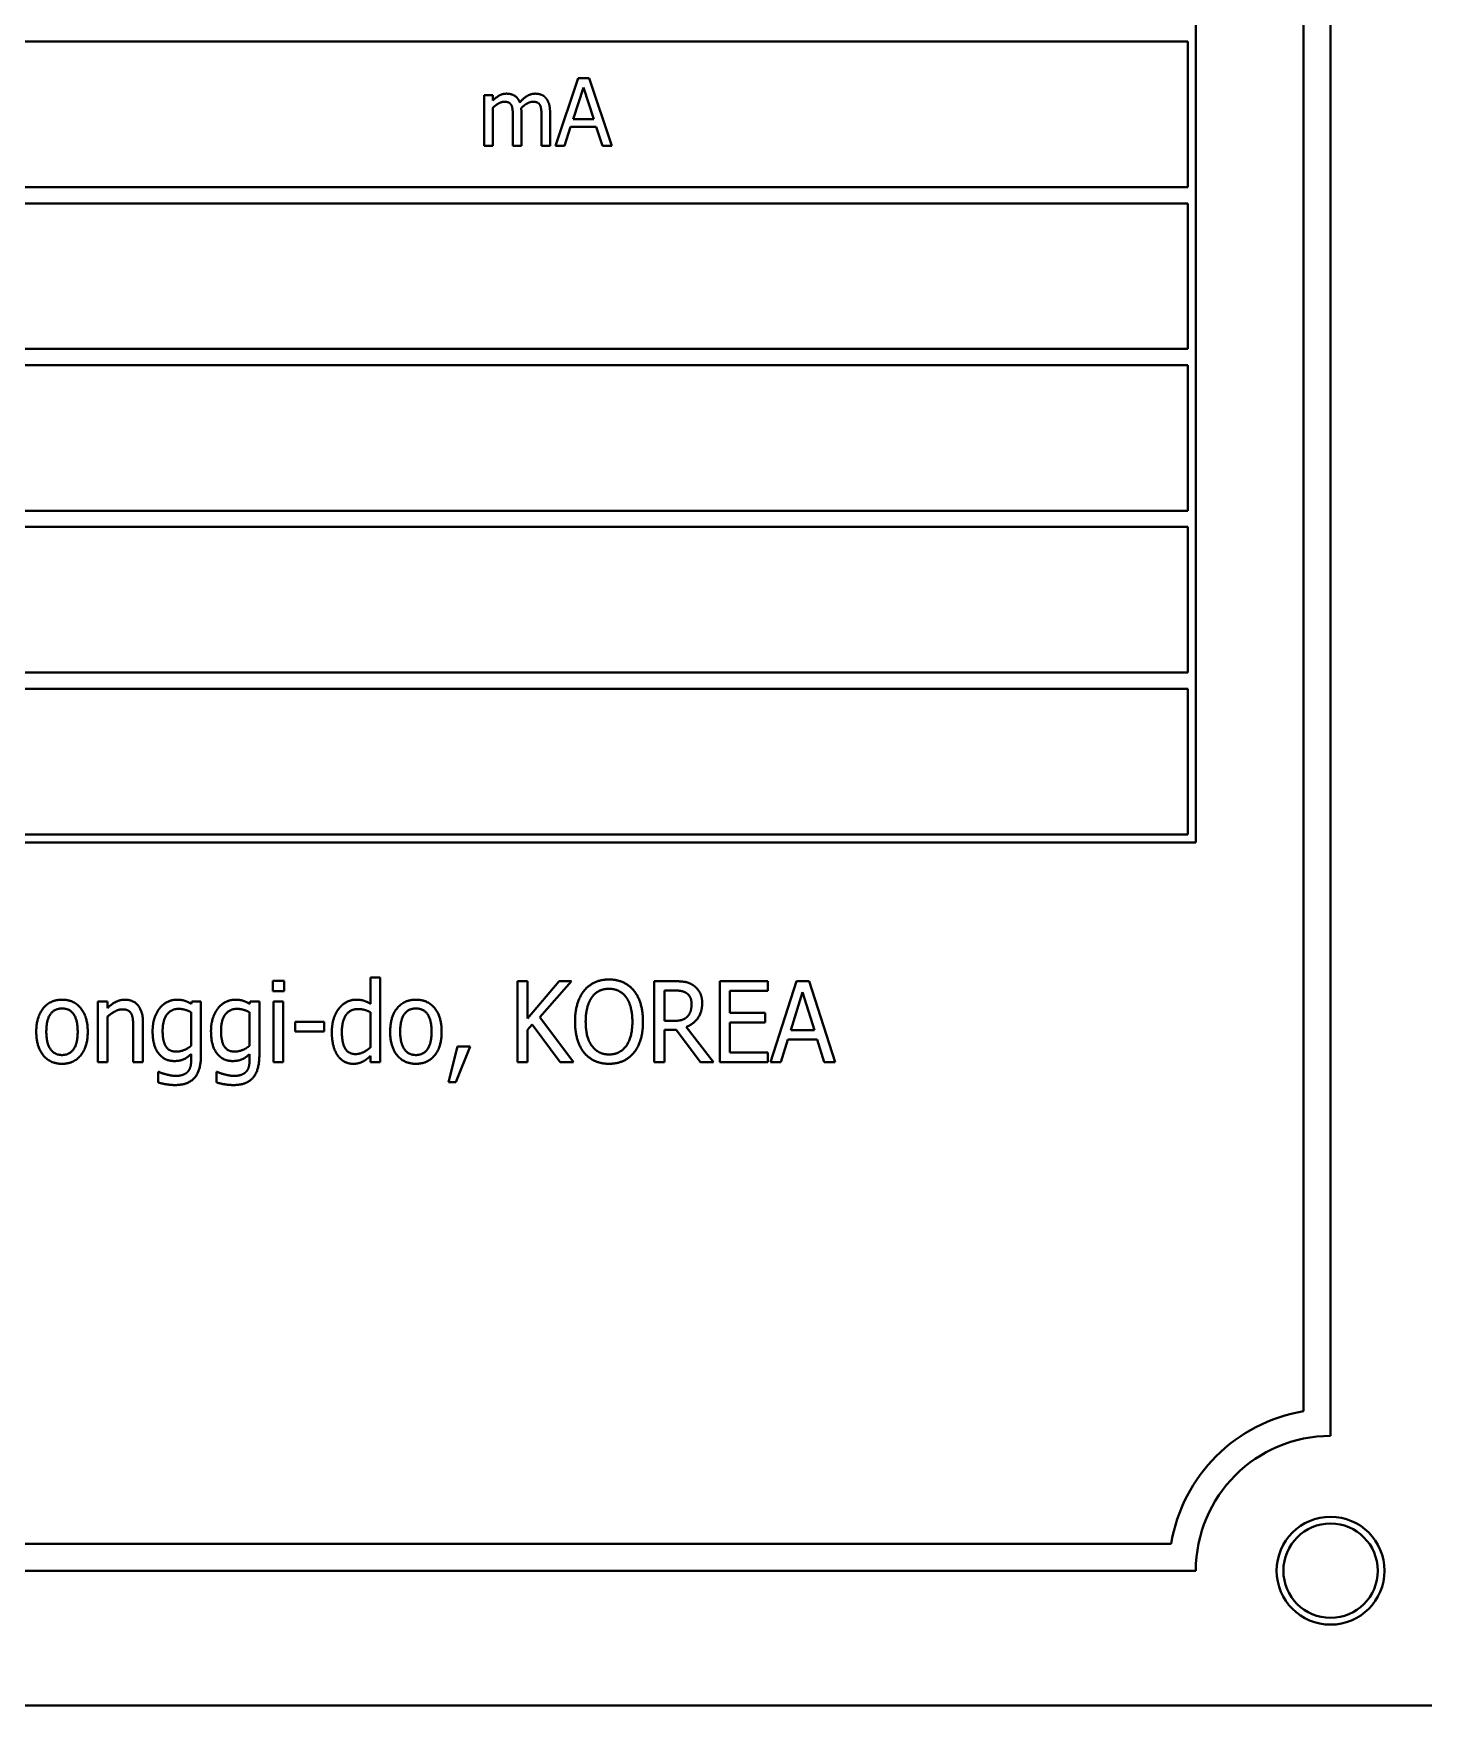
# Model space of a CAD drawing. Header units: millimetres. Extents: x 0 to 3364, y 0 to 2376.
# Drawn here: x 1347.2 to 1398.8, y 839.7 to 901.7 of the extents above; entities that cross this region are included whole.
import ezdxf

# ---------------------------------------------------------------- set-up
doc = ezdxf.new("R2010")
doc.units = ezdxf.units.MM
doc.header["$LTSCALE"] = 4
doc.layers.add('가시적인 것(ISO)', color=3, linetype='Continuous', lineweight=40, true_color=0x00ff00)

msp = doc.modelspace()

# ---------------------------------------------------------------- linework, layer by layer
at = {"layer": '가시적인 것(ISO)'}
for p, q in [((1395.3011, 849.6988), (1395.3011, 949.6988)), ((1394.3011, 948.7827), (1394.3011, 850.6149)), ((1390.3011, 919.6988), (1390.3011, 871.6988)), ((1298.6011, 901.3988), (1390.0011, 901.3988)), ((1390.0011, 901.3988), (1390.0011, 895.9988)), ((1366.545, 897.5374), (1367.3878, 900.0374)), ((1367.5843, 899.697), (1367.1994, 898.5199)), ((1367.3878, 900.0374), (1367.7971, 900.0374)), ((1367.9713, 898.5199), (1367.5843, 899.697)), ((1367.7971, 900.0374), (1368.6399, 897.5374)), ((1363.9032, 897.5374), (1363.9032, 899.4134)), ((1363.9032, 899.4134), (1364.2193, 899.4134)), ((1364.2193, 899.4134), (1364.2193, 899.2067)), ((1364.2193, 898.9393), (1364.2193, 897.5374)), ((1364.9668, 897.5374), (1364.9668, 898.6233)), ((1365.2829, 898.7732), (1365.2829, 897.5374)), ((1366.0305, 897.5374), (1366.0305, 898.6233)), ((1366.3465, 898.7732), (1366.3465, 897.5374)), ((1367.1994, 898.5199), (1367.9713, 898.5199)), ((1367.1082, 898.2363), (1366.8813, 897.5374)), ((1368.0625, 898.2363), (1367.1082, 898.2363)), ((1368.2894, 897.5374), (1368.0625, 898.2363)), ((1364.2193, 897.5374), (1363.9032, 897.5374)), ((1365.2829, 897.5374), (1364.9668, 897.5374)), ((1366.3465, 897.5374), (1366.0305, 897.5374)), ((1366.8813, 897.5374), (1366.545, 897.5374)), ((1368.6399, 897.5374), (1368.2894, 897.5374)), ((1390.0011, 895.9988), (1298.6011, 895.9988)), ((1298.6011, 895.3988), (1390.0011, 895.3988)), ((1390.0011, 895.3988), (1390.0011, 889.9988)), ((1390.0011, 889.9988), (1298.6011, 889.9988)), ((1298.6011, 889.3988), (1390.0011, 889.3988)), ((1390.0011, 889.3988), (1390.0011, 883.9988)), ((1390.0011, 883.9988), (1298.6011, 883.9988)), ((1298.6011, 883.3988), (1390.0011, 883.3988)), ((1390.0011, 883.3988), (1390.0011, 877.9988)), ((1390.0011, 877.9988), (1298.6011, 877.9988)), ((1298.6011, 877.3988), (1390.0011, 877.3988)), ((1390.0011, 877.3988), (1390.0011, 871.9988)), ((1390.0011, 871.9988), (1298.6011, 871.9988)), ((1390.3011, 871.6988), (1298.3011, 871.6988)), ((1356.0685, 866.183), (1356.0685, 866.5768)), ((1356.0685, 866.5768), (1356.477, 866.5768)), ((1356.477, 866.183), (1356.0685, 866.183)), ((1356.477, 866.5768), (1356.477, 866.183)), ((1359.686, 865.7186), (1359.686, 866.6911)), ((1359.686, 866.6911), (1360.0459, 866.6911)), ((1360.0459, 866.6911), (1360.0459, 863.5574)), ((1365.1342, 863.5574), (1365.1342, 866.5574)), ((1365.1342, 866.5574), (1365.5134, 866.5574)), ((1365.5134, 865.1765), (1366.6804, 866.5574)), ((1365.5134, 866.5574), (1365.5134, 865.1765)), ((1367.1423, 866.5574), (1365.9632, 865.2178)), ((1366.6804, 866.5574), (1367.1423, 866.5574)), ((1370.2079, 866.5574), (1370.9421, 866.5574)), ((1370.2079, 863.5574), (1370.2079, 866.5574)), ((1370.9616, 866.2121), (1370.5872, 866.2121)), ((1370.5872, 866.2121), (1370.5872, 865.0841)), ((1372.639, 863.5574), (1372.639, 866.5574)), ((1372.639, 866.5574), (1374.4211, 866.5574)), ((1374.4211, 866.2024), (1373.0183, 866.2024)), ((1373.0183, 866.2024), (1373.0183, 865.3807)), ((1374.4211, 866.5574), (1374.4211, 866.2024)), ((1374.528, 863.5574), (1375.4883, 866.5574)), ((1375.712, 866.1489), (1375.2744, 864.7365)), ((1375.4883, 866.5574), (1375.9575, 866.5574)), ((1376.152, 864.7365), (1375.712, 866.1489)), ((1375.9575, 866.5574), (1376.9178, 863.5574)), ((1349.5653, 863.5574), (1349.5653, 865.8086)), ((1349.5653, 865.8086), (1349.9251, 865.8086)), ((1349.9251, 865.8086), (1349.9251, 865.5582)), ((1353.0369, 865.7138), (1353.0588, 865.8086)), ((1353.0588, 865.8086), (1353.3967, 865.8086)), ((1353.3967, 865.8086), (1353.3967, 863.8151)), ((1355.2031, 865.7138), (1355.2249, 865.8086)), ((1355.2249, 865.8086), (1355.5629, 865.8086)), ((1355.5629, 865.8086), (1355.5629, 863.8151)), ((1356.0904, 863.5574), (1356.0904, 865.8086)), ((1356.0904, 865.8086), (1356.4502, 865.8086)), ((1356.4502, 865.8086), (1356.4502, 863.5574)), ((1349.9251, 865.2397), (1349.9251, 863.5574)), ((1351.2452, 865.0185), (1351.2452, 863.5574)), ((1353.0369, 864.1676), (1353.0369, 865.405)), ((1355.2031, 864.1676), (1355.2031, 865.405)), ((1356.8903, 864.6878), (1356.8903, 865.0525)), ((1356.8903, 865.0525), (1357.9697, 865.0525)), ((1357.9697, 865.0525), (1357.9697, 864.6878)), ((1359.686, 864.1044), (1359.686, 865.405)), ((1365.6812, 864.9528), (1365.5134, 864.7559)), ((1366.7193, 863.5574), (1365.6812, 864.9528)), ((1365.9632, 865.2178), (1367.2104, 863.5574)), ((1370.5872, 865.0841), (1370.9202, 865.0841)), ((1373.0183, 865.3807), (1374.3262, 865.3807)), ((1374.3262, 865.0258), (1373.0183, 865.0258)), ((1373.0183, 865.0258), (1373.0183, 863.9123)), ((1374.3262, 865.3807), (1374.3262, 865.0258)), ((1350.8854, 863.5574), (1350.8854, 864.841)), ((1357.9697, 864.6878), (1356.8903, 864.6878)), ((1365.5134, 864.7559), (1365.5134, 863.5574)), ((1371.0199, 864.751), (1370.5872, 864.751)), ((1370.5872, 864.751), (1370.5872, 863.5574)), ((1371.9219, 863.5574), (1371.0199, 864.751)), ((1371.3992, 864.8629), (1372.413, 863.5574)), ((1375.1698, 864.3961), (1374.9121, 863.5574)), ((1376.259, 864.3961), (1375.1698, 864.3961)), ((1375.2744, 864.7365), (1376.152, 864.7365)), ((1376.5167, 863.5574), (1376.259, 864.3961)), ((1353.0369, 863.6595), (1353.0369, 863.8564)), ((1355.2031, 863.6595), (1355.2031, 863.8564)), ((1359.686, 863.5574), (1359.686, 863.7859)), ((1362.5742, 862.811), (1362.9097, 864.1311)), ((1363.3886, 864.1311), (1362.8538, 862.811)), ((1362.9097, 864.1311), (1363.3886, 864.1311)), ((1373.0183, 863.9123), (1374.4211, 863.9123)), ((1374.4211, 863.9123), (1374.4211, 863.5574)), ((1349.9251, 863.5574), (1349.5653, 863.5574)), ((1351.2452, 863.5574), (1350.8854, 863.5574)), ((1351.8068, 862.8037), (1351.8068, 863.1976)), ((1351.8068, 863.1976), (1351.8262, 863.1976)), ((1353.9729, 862.8037), (1353.9729, 863.1976)), ((1353.9729, 863.1976), (1353.9924, 863.1976)), ((1356.4502, 863.5574), (1356.0904, 863.5574)), ((1360.0459, 863.5574), (1359.686, 863.5574)), ((1365.5134, 863.5574), (1365.1342, 863.5574)), ((1367.2104, 863.5574), (1366.7193, 863.5574)), ((1370.5872, 863.5574), (1370.2079, 863.5574)), ((1372.413, 863.5574), (1371.9219, 863.5574)), ((1374.4211, 863.5574), (1372.639, 863.5574)), ((1374.9121, 863.5574), (1374.528, 863.5574)), ((1376.9178, 863.5574), (1376.5167, 863.5574)), ((1362.8538, 862.811), (1362.5742, 862.811)), ((1389.385, 845.6988), (1251.2172, 845.6988)), ((1250.3011, 844.6988), (1390.3011, 844.6988)), ((1400.3011, 839.6988), (1240.3011, 839.6988))]:
    msp.add_line(p, q, dxfattribs=at)
for radius in [2, 1.75]:
    msp.add_circle((1395.3011, 844.6988), radius, dxfattribs=at)
for radius, start, end in [(6, 99.594068, 170.405932), (5, 90, 180)]:
    msp.add_arc((1395.3011, 844.6988), radius, start, end, dxfattribs=at)
for points in [[(1364.2193, 899.2067), (1364.3429, 899.3303), (1364.586, 899.466), (1364.7318, 899.466)], [(1364.6508, 899.1662), (1364.5495, 899.1662), (1364.3246, 899.0386), (1364.2193, 898.9393)], [(1364.9142, 899.0345), (1364.8817, 899.1014), (1364.7582, 899.1662), (1364.6508, 899.1662)], [(1364.7318, 899.466), (1364.898, 899.466), (1365.1553, 899.3141), (1365.2221, 899.1419)], [(1364.9668, 898.6233), (1364.9668, 898.7529), (1364.9466, 898.9737), (1364.9142, 899.0345)], [(1365.2221, 899.1419), (1365.3659, 899.3019), (1365.6374, 899.466), (1365.7954, 899.466)], [(1365.7144, 899.1662), (1365.6172, 899.1662), (1365.3943, 899.0467), (1365.2768, 898.9332)], [(1365.9778, 899.0345), (1365.9454, 899.1014), (1365.8218, 899.1662), (1365.7144, 899.1662)], [(1365.7954, 899.466), (1365.917, 899.466), (1366.1155, 899.3911), (1366.1885, 899.306)], [(1366.0305, 898.6233), (1366.0305, 898.7529), (1366.0102, 898.9737), (1365.9778, 899.0345)], [(1366.1885, 899.306), (1366.2634, 899.2209), (1366.3465, 898.9656), (1366.3465, 898.7732)], [(1365.2768, 898.9332), (1365.2788, 898.9049), (1365.2829, 898.8258), (1365.2829, 898.7732)], [(1367.2736, 865.0574), (1367.2736, 865.4342), (1367.451, 866.0079), (1367.6164, 866.2146)], [(1367.6164, 866.2146), (1367.7817, 866.4139), (1368.246, 866.6206), (1368.5329, 866.6206)], [(1368.5353, 866.2754), (1368.3287, 866.2754), (1368.0199, 866.1246), (1367.9008, 865.9642)], [(1368.5329, 866.6206), (1368.8246, 866.6206), (1369.2914, 866.4066), (1369.4519, 866.2146)], [(1369.1674, 865.9642), (1369.0531, 866.1198), (1368.7347, 866.2754), (1368.5353, 866.2754)], [(1369.4519, 866.2146), (1369.6147, 866.0152), (1369.7946, 865.4318), (1369.7946, 865.0574)], [(1370.9421, 866.5574), (1371.1877, 866.5574), (1371.5183, 866.5015), (1371.6666, 866.3993)], [(1371.4162, 866.11), (1371.336, 866.166), (1371.122, 866.2121), (1370.9616, 866.2121)], [(1371.6666, 866.3993), (1371.8149, 866.2972), (1371.9899, 865.9788), (1371.9899, 865.7429)], [(1347.2873, 864.683), (1347.2873, 865.247), (1347.8125, 865.8718), (1348.2428, 865.8718)], [(1348.2428, 865.546), (1347.9632, 865.546), (1347.6593, 865.1206), (1347.6593, 864.683)], [(1348.2428, 865.8718), (1348.6755, 865.8718), (1349.1958, 865.2494), (1349.1958, 864.683)], [(1348.8238, 864.683), (1348.8238, 865.1206), (1348.5224, 865.546), (1348.2428, 865.546)], [(1349.9251, 865.5582), (1350.0856, 865.7113), (1350.3992, 865.8718), (1350.5742, 865.8718)], [(1350.5742, 865.8718), (1350.8903, 865.8718), (1351.2452, 865.4342), (1351.2452, 865.0185)], [(1351.6026, 864.7049), (1351.6026, 864.9844), (1351.7509, 865.4172), (1351.8773, 865.5703)], [(1351.8773, 865.5703), (1351.9989, 865.7138), (1352.3295, 865.8718), (1352.5045, 865.8718)], [(1352.5629, 865.5314), (1352.2882, 865.5314), (1351.9745, 865.1084), (1351.9745, 864.7121)], [(1352.5045, 865.8718), (1352.6723, 865.8718), (1352.9154, 865.7891), (1353.0369, 865.7138)], [(1353.0369, 865.405), (1352.9032, 865.4731), (1352.6747, 865.5314), (1352.5629, 865.5314)], [(1353.7687, 864.7049), (1353.7687, 864.9844), (1353.917, 865.4172), (1354.0434, 865.5703)], [(1354.0434, 865.5703), (1354.165, 865.7138), (1354.4956, 865.8718), (1354.6707, 865.8718)], [(1354.729, 865.5314), (1354.4543, 865.5314), (1354.1407, 865.1084), (1354.1407, 864.7121)], [(1354.6707, 865.8718), (1354.8384, 865.8718), (1355.0815, 865.7891), (1355.2031, 865.7138)], [(1355.2031, 865.405), (1355.0694, 865.4731), (1354.8408, 865.5314), (1354.729, 865.5314)], [(1358.2517, 864.666), (1358.2517, 864.9626), (1358.3976, 865.3953), (1358.5264, 865.5582)], [(1358.5264, 865.5582), (1358.6431, 865.704), (1358.9737, 865.8718), (1359.1561, 865.8718)], [(1359.2144, 865.5241), (1358.9373, 865.5241), (1358.6236, 865.0865), (1358.6236, 864.6733)], [(1359.1561, 865.8718), (1359.3165, 865.8718), (1359.5548, 865.7964), (1359.686, 865.7186)], [(1359.686, 865.405), (1359.5523, 865.4731), (1359.3384, 865.5241), (1359.2144, 865.5241)], [(1360.4154, 864.683), (1360.4154, 865.247), (1360.9405, 865.8718), (1361.3708, 865.8718)], [(1361.3708, 865.546), (1361.0912, 865.546), (1360.7873, 865.1206), (1360.7873, 864.683)], [(1361.3708, 865.8718), (1361.8036, 865.8718), (1362.3238, 865.2494), (1362.3238, 864.683)], [(1361.9519, 864.683), (1361.9519, 865.1206), (1361.6504, 865.546), (1361.3708, 865.546)], [(1367.9008, 865.9642), (1367.789, 865.811), (1367.6674, 865.3491), (1367.6674, 865.0574)], [(1369.4008, 865.0574), (1369.4008, 865.354), (1369.2792, 865.8134), (1369.1674, 865.9642)], [(1371.9899, 865.7429), (1371.9899, 865.4147), (1371.6739, 864.9698), (1371.3992, 864.8629)], [(1371.5961, 865.7113), (1371.5961, 865.8426), (1371.5086, 866.0444), (1371.4162, 866.11)], [(1371.4356, 865.2397), (1371.5183, 865.3224), (1371.5961, 865.5557), (1371.5961, 865.7113)], [(1350.4794, 865.512), (1350.3457, 865.512), (1350.0613, 865.3613), (1349.9251, 865.2397)], [(1350.8173, 865.3442), (1350.7736, 865.4293), (1350.6155, 865.512), (1350.4794, 865.512)], [(1350.8854, 864.841), (1350.8854, 864.9966), (1350.8562, 865.264), (1350.8173, 865.3442)], [(1367.6139, 863.9026), (1367.4486, 864.1019), (1367.2736, 864.6878), (1367.2736, 865.0574)], [(1367.6674, 865.0574), (1367.6674, 864.4666), (1368.139, 863.8394), (1368.5353, 863.8394)], [(1368.5353, 863.8394), (1368.9316, 863.8394), (1369.4008, 864.4666), (1369.4008, 865.0574)], [(1369.7946, 865.0574), (1369.7946, 864.6927), (1369.6196, 864.1019), (1369.4519, 863.9026)], [(1370.9202, 865.0841), (1371.0831, 865.0841), (1371.3433, 865.1449), (1371.4356, 865.2397)], [(1348.2428, 863.4942), (1347.7979, 863.4942), (1347.2873, 864.1335), (1347.2873, 864.683)], [(1347.6593, 864.683), (1347.6593, 864.2575), (1347.9632, 863.8199), (1348.2428, 863.8199)], [(1349.1958, 864.683), (1349.1958, 864.1141), (1348.6755, 863.4942), (1348.2428, 863.4942)], [(1348.2428, 863.8199), (1348.5199, 863.8199), (1348.8238, 864.2502), (1348.8238, 864.683)], [(1352.4, 863.5963), (1352.0353, 863.5963), (1351.6026, 864.1676), (1351.6026, 864.7049)], [(1351.9745, 864.7121), (1351.9745, 864.3378), (1352.2128, 863.9463), (1352.4826, 863.9463)], [(1354.5661, 863.5963), (1354.2014, 863.5963), (1353.7687, 864.1676), (1353.7687, 864.7049)], [(1354.1407, 864.7121), (1354.1407, 864.3378), (1354.3789, 863.9463), (1354.6488, 863.9463)], [(1358.4729, 863.7956), (1358.366, 863.9439), (1358.2517, 864.3815), (1358.2517, 864.666)], [(1358.6236, 864.6733), (1358.6236, 864.2745), (1358.8643, 863.854), (1359.1318, 863.854)], [(1361.3708, 863.4942), (1360.9259, 863.4942), (1360.4154, 864.1335), (1360.4154, 864.683)], [(1360.7873, 864.683), (1360.7873, 864.2575), (1361.0912, 863.8199), (1361.3708, 863.8199)], [(1362.3238, 864.683), (1362.3238, 864.1141), (1361.8036, 863.4942), (1361.3708, 863.4942)], [(1361.3708, 863.8199), (1361.648, 863.8199), (1361.9519, 864.2502), (1361.9519, 864.683)], [(1353.0369, 863.8564), (1352.8911, 863.7227), (1352.6115, 863.5963), (1352.4, 863.5963)], [(1353.3967, 863.8151), (1353.3967, 863.2413), (1352.9227, 862.7065), (1352.434, 862.7065)], [(1352.4826, 863.9463), (1352.6212, 863.9463), (1352.9178, 864.063), (1353.0369, 864.1676)], [(1355.2031, 863.8564), (1355.0572, 863.7227), (1354.7776, 863.5963), (1354.5661, 863.5963)], [(1355.5629, 863.8151), (1355.5629, 863.2413), (1355.0888, 862.7065), (1354.6001, 862.7065)], [(1354.6488, 863.9463), (1354.7873, 863.9463), (1355.0839, 864.063), (1355.2031, 864.1676)], [(1359.0467, 863.4942), (1358.8716, 863.4942), (1358.575, 863.6473), (1358.4729, 863.7956)], [(1359.1318, 863.854), (1359.2728, 863.854), (1359.5596, 863.9901), (1359.686, 864.1044)], [(1359.686, 863.7859), (1359.601, 863.713), (1359.4794, 863.6157), (1359.3967, 863.5744)], [(1368.5329, 863.4942), (1368.2436, 863.4942), (1367.7817, 863.7008), (1367.6139, 863.9026)], [(1369.4519, 863.9026), (1369.2768, 863.6935), (1368.8125, 863.4942), (1368.5329, 863.4942)], [(1351.8262, 863.1976), (1351.8627, 863.1805), (1352.0037, 863.1271), (1352.0937, 863.1052)], [(1352.0937, 863.1052), (1352.1933, 863.0784), (1352.3635, 863.0468), (1352.4632, 863.0468)], [(1352.4632, 863.0468), (1352.6285, 863.0468), (1352.8595, 863.1392), (1352.9251, 863.2219)], [(1352.9251, 863.2219), (1352.9883, 863.3045), (1353.0369, 863.5209), (1353.0369, 863.6595)], [(1353.9924, 863.1976), (1354.0288, 863.1805), (1354.1698, 863.1271), (1354.2598, 863.1052)], [(1354.2598, 863.1052), (1354.3595, 863.0784), (1354.5296, 863.0468), (1354.6293, 863.0468)], [(1354.6293, 863.0468), (1354.7946, 863.0468), (1355.0256, 863.1392), (1355.0912, 863.2219)], [(1355.0912, 863.2219), (1355.1544, 863.3045), (1355.2031, 863.5209), (1355.2031, 863.6595)], [(1359.3967, 863.5744), (1359.3214, 863.5355), (1359.1561, 863.4942), (1359.0467, 863.4942)], [(1352.434, 862.7065), (1352.276, 862.7065), (1351.9478, 862.76), (1351.8068, 862.8037)], [(1354.6001, 862.7065), (1354.4421, 862.7065), (1354.1139, 862.76), (1353.9729, 862.8037)]]:
    msp.add_open_spline(points, degree=2, dxfattribs=at)

doc.saveas('drawing.dxf')
